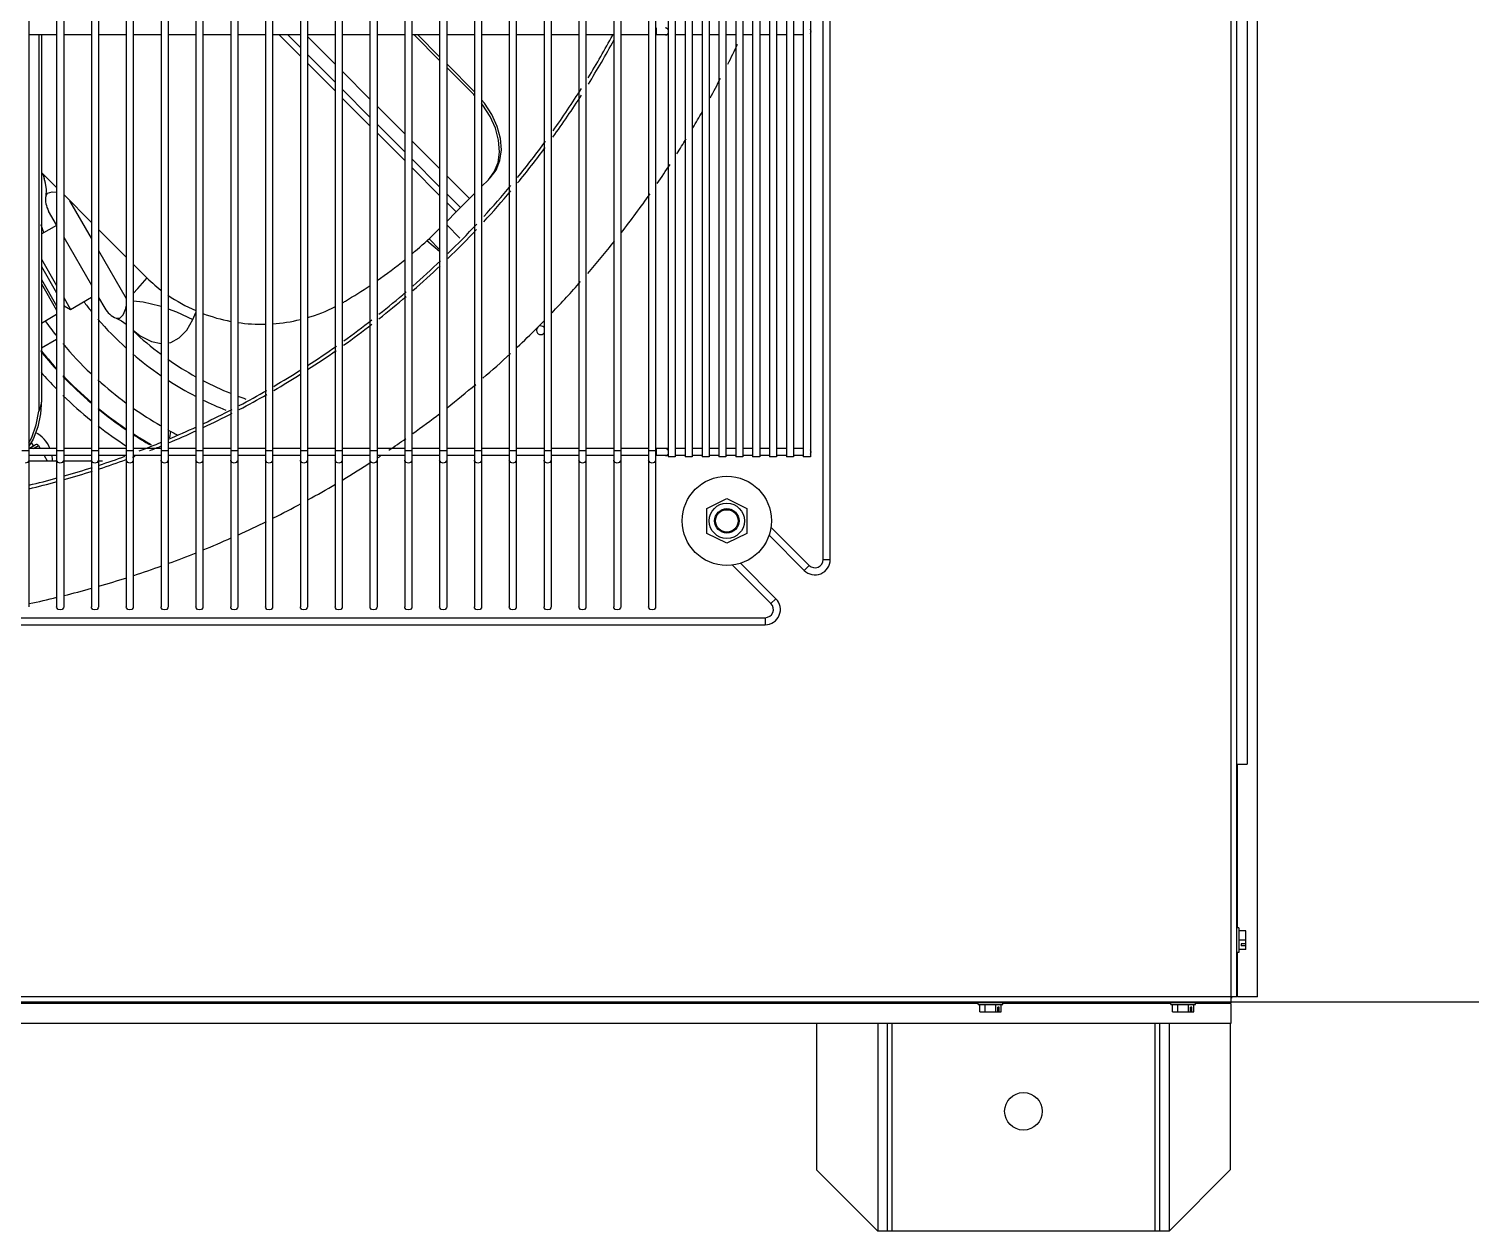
# Model space of a CAD drawing. Header units: metres. Extents: x -367 to 374, y -238 to 224.
# Drawn here: x 241.126 to 241.74, y 215.95 to 216.462 of the extents above; entities that cross this region are included whole.
import ezdxf
from ezdxf.enums import TextEntityAlignment as Align

# ---------------------------------------------------------------- set-up
doc = ezdxf.new("R2010")
doc.units = ezdxf.units.M
for name, color, linetype in [('ELE-ALIMENTADORES', 160, 'Continuous'), ('LA_BAU_BASES GERAIS_R00$0$ARQ-XREF-ATT', 8, 'Continuous'), ('LA_BAU_BASES GERAIS_R00$0$BASE', 253, 'Continuous'), ('LA_BAU_BASES GERAIS_R00$0$dutos', 31, 'Continuous')]:
    doc.layers.add(name, color=color, linetype=linetype)
doc.styles.add('LA_BAU_BASES GERAIS_R00$0$R60-125-RS', font='romans.shx', dxfattribs={"height": 0.19})
doc.styles.add('LA_BAU_BASES GERAIS_R00$0$R80-100-RS', font='romans.shx', dxfattribs={"height": 0.203})

# ---------------------------------------------------------------- blocks, each defined once
blk = doc.blocks.new('LA_BAU_BASES GERAIS_R00$0$A$C5BA41825')
at = {"layer": 'LA_BAU_BASES GERAIS_R00$0$dutos', "color": 251}
for p, q in [((-25.11191, 40.29707), (-25.11191, 38.10707)), ((-25.10936, 38.10962), (-25.10936, 40.29452)), ((-25.10058, 38.10962), (-25.10058, 40.29452)), ((-25.10491, 40.24862), (-25.10491, 38.20862)), ((-25.62352, 39.12149), (-25.62352, 38.27556)), ((-25.6117, 39.12149), (-25.6117, 38.27556)), ((-25.6087, 39.12149), (-25.6087, 38.27556)), ((-25.59688, 39.12149), (-25.59688, 38.27556)), ((-25.59388, 39.12149), (-25.59388, 38.27556)), ((-25.58206, 39.12149), (-25.58206, 38.27556)), ((-25.57906, 39.12149), (-25.57906, 38.27556)), ((-25.56724, 39.12149), (-25.56724, 38.27556)), ((-25.56424, 39.12149), (-25.56424, 38.27556)), ((-25.55242, 39.12149), (-25.55242, 38.27556)), ((-25.54942, 39.12149), (-25.54942, 38.27556)), ((-25.5376, 39.12149), (-25.5376, 38.27556)), ((-25.5346, 39.12149), (-25.5346, 38.27556)), ((-25.52278, 39.12149), (-25.52278, 38.27556)), ((-25.51978, 39.12149), (-25.51978, 38.27556)), ((-25.50796, 39.12149), (-25.50796, 38.27556)), ((-25.50496, 39.12149), (-25.50496, 38.27556)), ((-25.49314, 39.12149), (-25.49314, 38.27556)), ((-25.49014, 39.12149), (-25.49014, 38.27556)), ((-25.47832, 39.12149), (-25.47832, 38.27556)), ((-25.47532, 39.12149), (-25.47532, 38.27556)), ((-25.4635, 39.12149), (-25.4635, 38.27556)), ((-25.4605, 39.12149), (-25.4605, 38.27556)), ((-25.44868, 39.12149), (-25.44868, 38.27556)), ((-25.44568, 39.12149), (-25.44568, 38.27556)), ((-25.43386, 39.12149), (-25.43386, 38.27556)), ((-25.43086, 39.12149), (-25.43086, 38.27556)), ((-25.41904, 39.12149), (-25.41904, 38.27556)), ((-25.41604, 39.12149), (-25.41604, 38.27556)), ((-25.40422, 39.12149), (-25.40422, 38.27556)), ((-25.40122, 39.12149), (-25.40122, 38.27556)), ((-25.3894, 39.12149), (-25.3894, 38.27556)), ((-25.3864, 39.12149), (-25.3864, 38.27556)), ((-25.37458, 39.12149), (-25.37458, 38.27556)), ((-25.37158, 39.12149), (-25.37158, 38.27556)), ((-25.35976, 39.12149), (-25.35976, 38.27556)), ((-25.35676, 39.12149), (-25.35676, 38.27556)), ((-25.28544, 38.29569), (-25.28544, 39.10358)), ((-25.28244, 38.29569), (-25.28244, 39.10358)), ((-25.35138, 39.05946), (-25.35138, 38.33946)), ((-25.34838, 39.05946), (-25.34838, 38.33946)), ((-25.3442, 39.05946), (-25.3442, 38.33946)), ((-25.3412, 39.05946), (-25.3412, 38.33946)), ((-25.33701, 39.05946), (-25.33701, 38.33946)), ((-25.33401, 39.05946), (-25.33401, 38.33946)), ((-25.32983, 39.05946), (-25.32983, 38.33946)), ((-25.32683, 39.05946), (-25.32683, 38.33946)), ((-25.32264, 39.05946), (-25.32264, 38.33946)), ((-25.31964, 39.05946), (-25.31964, 38.33946)), ((-25.31546, 39.05946), (-25.31546, 38.33946)), ((-25.31246, 39.05946), (-25.31246, 38.33946)), ((-25.30827, 39.05946), (-25.30827, 38.33946)), ((-25.30527, 39.05946), (-25.30527, 38.33946)), ((-25.30109, 39.05946), (-25.30109, 38.33946)), ((-25.29809, 39.05946), (-25.29809, 38.33946)), ((-25.2939, 39.05946), (-25.2939, 38.33946)), ((-25.2909, 39.05946), (-25.2909, 38.33946)), ((-25.35644, 38.51896), (-25.35644, 38.52196)), ((-25.6117, 38.51896), (-25.62352, 38.51896)), ((-25.61925, 38.51896), (-25.61925, 38.3589)), ((-25.61817, 38.51896), (-25.61817, 38.3635)), ((-25.59688, 38.51896), (-25.6087, 38.51896)), ((-25.58206, 38.51896), (-25.59388, 38.51896)), ((-25.56724, 38.51896), (-25.57906, 38.51896)), ((-25.55242, 38.51896), (-25.56424, 38.51896)), ((-25.5376, 38.51896), (-25.54942, 38.51896)), ((-25.52278, 38.51896), (-25.5346, 38.51896)), ((-25.50796, 38.51896), (-25.51978, 38.51896)), ((-25.51696, 38.51896), (-25.50796, 38.50995)), ((-25.51325, 38.51896), (-25.50796, 38.51367)), ((-25.49314, 38.51896), (-25.50496, 38.51896)), ((-25.50496, 38.51835), (-25.49314, 38.50653)), ((-25.47832, 38.51896), (-25.49014, 38.51896)), ((-25.4635, 38.51896), (-25.47532, 38.51896)), ((-25.44868, 38.51896), (-25.4605, 38.51896)), ((-25.45956, 38.51896), (-25.44868, 38.50807)), ((-25.45801, 38.51896), (-25.44868, 38.50962)), ((-25.43386, 38.51896), (-25.44568, 38.51896)), ((-25.41904, 38.51896), (-25.43086, 38.51896)), ((-25.40422, 38.51896), (-25.41604, 38.51896)), ((-25.3894, 38.51896), (-25.40122, 38.51896)), ((-25.37458, 38.51896), (-25.3864, 38.51896)), ((-25.35976, 38.51896), (-25.37158, 38.51896)), ((-25.35138, 38.51896), (-25.35676, 38.51896)), ((-25.3442, 38.51896), (-25.34838, 38.51896)), ((-25.33701, 38.51896), (-25.3412, 38.51896)), ((-25.32983, 38.51896), (-25.33401, 38.51896)), ((-25.32264, 38.51896), (-25.32683, 38.51896)), ((-25.31546, 38.51896), (-25.31964, 38.51896)), ((-25.30827, 38.51896), (-25.31246, 38.51896)), ((-25.30109, 38.51896), (-25.30527, 38.51896)), ((-25.2939, 38.51896), (-25.29809, 38.51896)), ((-25.50496, 38.51067), (-25.49314, 38.49885)), ((-25.50496, 38.50695), (-25.49314, 38.49513)), ((-25.49014, 38.50353), (-25.47832, 38.49171)), ((-25.44568, 38.50662), (-25.43386, 38.4948)), ((-25.44568, 38.50507), (-25.43417, 38.49356)), ((-25.49014, 38.49585), (-25.47832, 38.48403)), ((-25.49014, 38.49213), (-25.47832, 38.48031)), ((-25.43386, 38.49387), (-25.43417, 38.49356)), ((-25.43386, 38.4932), (-25.43417, 38.49356)), ((-25.47532, 38.48871), (-25.4635, 38.47689)), ((-25.47532, 38.48103), (-25.4635, 38.46921)), ((-25.47532, 38.47731), (-25.4635, 38.46549)), ((-25.4605, 38.47389), (-25.44868, 38.46207)), ((-25.4605, 38.46621), (-25.44868, 38.45439)), ((-25.61817, 38.46047), (-25.6117, 38.45401)), ((-25.4605, 38.46249), (-25.44868, 38.45067)), ((-25.6167, 38.45672), (-25.61712, 38.45943)), ((-25.61669, 38.45671), (-25.6167, 38.45672)), ((-25.44568, 38.45907), (-25.43595, 38.44935)), ((-25.42795, 38.45735), (-25.43086, 38.45444)), ((-25.61634, 38.45038), (-25.61633, 38.4504)), ((-25.6087, 38.45101), (-25.59688, 38.43919)), ((-25.59688, 38.43249), (-25.60602, 38.44833)), ((-25.44568, 38.45139), (-25.4398, 38.4455)), ((-25.44568, 38.44767), (-25.44165, 38.44365)), ((-25.43595, 38.44935), (-25.44165, 38.44365)), ((-25.43386, 38.45144), (-25.43595, 38.44935)), ((-25.6117, 38.43816), (-25.61509, 38.44403)), ((-25.44568, 38.43962), (-25.44165, 38.44365)), ((-25.61817, 38.43429), (-25.61164, 38.43806)), ((-25.59388, 38.43619), (-25.58206, 38.42437)), ((-25.45186, 38.43344), (-25.44868, 38.43662)), ((-25.44568, 38.43815), (-25.44009, 38.43255)), ((-25.6087, 38.43297), (-25.59688, 38.41249)), ((-25.45408, 38.4315), (-25.44868, 38.42699)), ((-25.45315, 38.43215), (-25.44868, 38.42767)), ((-25.61817, 38.42358), (-25.6117, 38.41238)), ((-25.59388, 38.4273), (-25.58206, 38.40683)), ((-25.61817, 38.42047), (-25.6117, 38.40926)), ((-25.57906, 38.42137), (-25.57406, 38.41637)), ((-25.61817, 38.41487), (-25.6117, 38.40366)), ((-25.61817, 38.41309), (-25.6117, 38.40188)), ((-25.6087, 38.40718), (-25.6058, 38.40217)), ((-25.6058, 38.40217), (-25.59688, 38.40732)), ((-25.59388, 38.4073), (-25.59119, 38.40264)), ((-25.61817, 38.39637), (-25.6117, 38.4001)), ((-25.6087, 38.40407), (-25.6085, 38.40372)), ((-25.6087, 38.40361), (-25.6085, 38.40372)), ((-25.6085, 38.40372), (-25.6058, 38.40217)), ((-25.58631, 38.39838), (-25.5863, 38.39837)), ((-25.55371, 38.39787), (-25.55242, 38.40089)), ((-25.61817, 38.38579), (-25.6117, 38.38952)), ((-25.56349, 38.34756), (-25.56311, 38.35028)), ((-25.62352, 38.34298), (-25.62077, 38.34456)), ((-25.6117, 38.34296), (-25.62352, 38.34296)), ((-25.62254, 38.34557), (-25.62166, 38.34405)), ((-25.62156, 38.34296), (-25.61941, 38.3442)), ((-25.61941, 38.3442), (-25.61869, 38.34296)), ((-25.59688, 38.34296), (-25.6087, 38.34296)), ((-25.58206, 38.34296), (-25.59388, 38.34296)), ((-25.56724, 38.34296), (-25.57906, 38.34296)), ((-25.55242, 38.34296), (-25.56424, 38.34296)), ((-25.5376, 38.34296), (-25.54942, 38.34296)), ((-25.52278, 38.34296), (-25.5346, 38.34296)), ((-25.50796, 38.34296), (-25.51978, 38.34296)), ((-25.49314, 38.34296), (-25.50496, 38.34296)), ((-25.47832, 38.34296), (-25.49014, 38.34296)), ((-25.4635, 38.34296), (-25.47532, 38.34296)), ((-25.44868, 38.34296), (-25.4605, 38.34296)), ((-25.43386, 38.34296), (-25.44568, 38.34296)), ((-25.41904, 38.34296), (-25.43086, 38.34296)), ((-25.40422, 38.34296), (-25.41604, 38.34296)), ((-25.3894, 38.34296), (-25.40122, 38.34296)), ((-25.37458, 38.34296), (-25.3864, 38.34296)), ((-25.35976, 38.34296), (-25.37158, 38.34296)), ((-25.35138, 38.34296), (-25.35676, 38.34296)), ((-25.35644, 38.33996), (-25.35644, 38.34296)), ((-25.3442, 38.34296), (-25.34838, 38.34296)), ((-25.33701, 38.34296), (-25.3412, 38.34296)), ((-25.32983, 38.34296), (-25.33401, 38.34296)), ((-25.32264, 38.34296), (-25.32683, 38.34296)), ((-25.31546, 38.34296), (-25.31964, 38.34296)), ((-25.30827, 38.34296), (-25.31246, 38.34296)), ((-25.30109, 38.34296), (-25.30527, 38.34296)), ((-25.2939, 38.34296), (-25.29809, 38.34296)), ((-25.62352, 38.34196), (-25.62652, 38.34196)), ((-25.6117, 38.33996), (-25.62352, 38.33996)), ((-25.62352, 38.3377), (-25.6117, 38.3377)), ((-25.61696, 38.33996), (-25.61566, 38.3377)), ((-25.6087, 38.34196), (-25.6117, 38.34196)), ((-25.59688, 38.33996), (-25.6087, 38.33996)), ((-25.6087, 38.3377), (-25.59688, 38.3377)), ((-25.59388, 38.34196), (-25.59688, 38.34196)), ((-25.58206, 38.33996), (-25.59388, 38.33996)), ((-25.59388, 38.3377), (-25.59221, 38.3377)), ((-25.57906, 38.34196), (-25.58206, 38.34196)), ((-25.56724, 38.33996), (-25.57906, 38.33996)), ((-25.56424, 38.34196), (-25.56724, 38.34196)), ((-25.55242, 38.33996), (-25.56424, 38.33996)), ((-25.54942, 38.34196), (-25.55242, 38.34196)), ((-25.5376, 38.33996), (-25.54942, 38.33996)), ((-25.5346, 38.34196), (-25.5376, 38.34196)), ((-25.52278, 38.33996), (-25.5346, 38.33996)), ((-25.51978, 38.34196), (-25.52278, 38.34196)), ((-25.50796, 38.33996), (-25.51978, 38.33996)), ((-25.50496, 38.34196), (-25.50796, 38.34196)), ((-25.49314, 38.33996), (-25.50496, 38.33996)), ((-25.49014, 38.34196), (-25.49314, 38.34196)), ((-25.47832, 38.33996), (-25.49014, 38.33996)), ((-25.47532, 38.34196), (-25.47832, 38.34196)), ((-25.4635, 38.33996), (-25.47532, 38.33996)), ((-25.4605, 38.34196), (-25.4635, 38.34196)), ((-25.44868, 38.33996), (-25.4605, 38.33996)), ((-25.44568, 38.34196), (-25.44868, 38.34196)), ((-25.43386, 38.33996), (-25.44568, 38.33996)), ((-25.43086, 38.34196), (-25.43386, 38.34196)), ((-25.41904, 38.33996), (-25.43086, 38.33996)), ((-25.41604, 38.34196), (-25.41904, 38.34196)), ((-25.40422, 38.33996), (-25.41604, 38.33996)), ((-25.40122, 38.34196), (-25.40422, 38.34196)), ((-25.3894, 38.33996), (-25.40122, 38.33996)), ((-25.3864, 38.34196), (-25.3894, 38.34196)), ((-25.37458, 38.33996), (-25.3864, 38.33996)), ((-25.37158, 38.34196), (-25.37458, 38.34196)), ((-25.35976, 38.33996), (-25.37158, 38.33996)), ((-25.35676, 38.34196), (-25.35976, 38.34196)), ((-25.35138, 38.33996), (-25.35676, 38.33996)), ((-25.3525, 38.33996), (-25.3521, 38.34003)), ((-25.3521, 38.34003), (-25.35144, 38.34057)), ((-25.34838, 38.33946), (-25.35138, 38.33946)), ((-25.3442, 38.33996), (-25.34838, 38.33996)), ((-25.3412, 38.33946), (-25.34419, 38.33946)), ((-25.33701, 38.33996), (-25.3412, 38.33996)), ((-25.33401, 38.33946), (-25.33701, 38.33946)), ((-25.32983, 38.33996), (-25.33401, 38.33996)), ((-25.32683, 38.33946), (-25.32982, 38.33946)), ((-25.32264, 38.33996), (-25.32683, 38.33996)), ((-25.31964, 38.33946), (-25.32264, 38.33946)), ((-25.31546, 38.33996), (-25.31964, 38.33996)), ((-25.31246, 38.33946), (-25.31545, 38.33946)), ((-25.30827, 38.33996), (-25.31246, 38.33996)), ((-25.30527, 38.33946), (-25.30827, 38.33946)), ((-25.30109, 38.33996), (-25.30527, 38.33996)), ((-25.29809, 38.33946), (-25.30108, 38.33946)), ((-25.2939, 38.33996), (-25.29809, 38.33996)), ((-25.2909, 38.33946), (-25.2939, 38.33946)), ((-25.29084, 38.34057), (-25.29059, 38.34146)), ((-25.33494, 38.31749), (-25.32644, 38.32162)), ((-25.32644, 38.32162), (-25.31794, 38.31749)), ((-25.33494, 38.30685), (-25.33494, 38.31749)), ((-25.32463, 38.31709), (-25.32363, 38.3161)), ((-25.32196, 38.31359), (-25.32143, 38.31354)), ((-25.31794, 38.31749), (-25.31794, 38.30685)), ((-25.32644, 38.30272), (-25.33494, 38.30685)), ((-25.31794, 38.30685), (-25.32644, 38.30272)), ((-25.32416, 38.30808), (-25.32416, 38.30751)), ((-25.30847, 38.30603), (-25.29354, 38.2911)), ((-25.30765, 38.30945), (-25.29141, 38.29322)), ((-25.30553, 38.27905), (-25.32059, 38.29411)), ((-25.28544, 38.29569), (-25.28244, 38.29569)), ((-25.30766, 38.27693), (-25.32406, 38.29334)), ((-25.29141, 38.29322), (-25.29354, 38.2911)), ((-25.30766, 38.27693), (-25.30553, 38.27905)), ((-26.11773, 38.27096), (-25.31013, 38.27096)), ((-25.31013, 38.27096), (-25.31013, 38.26796)), ((-26.11773, 38.26796), (-25.31013, 38.26796)), ((-25.10936, 38.20862), (-25.10491, 38.20862)), ((-25.10907, 38.13891), (-25.10907, 38.20862)), ((-25.10857, 38.13891), (-25.10936, 38.13891)), ((-25.10857, 38.13891), (-25.10857, 38.12841)), ((-25.10552, 38.13762), (-25.10857, 38.13762)), ((-25.10552, 38.13366), (-25.10552, 38.13762)), ((-25.10857, 38.12841), (-25.10936, 38.12841)), ((-25.10907, 38.10962), (-25.10907, 38.12841)), ((-25.10552, 38.13366), (-25.10857, 38.13366)), ((-25.10552, 38.1297), (-25.10857, 38.1297)), ((-25.10752, 38.13211), (-25.10752, 38.13124)), ((-25.10552, 38.13211), (-25.10752, 38.13211)), ((-25.10552, 38.13124), (-25.10752, 38.13124)), ((-25.10552, 38.1297), (-25.10552, 38.13366)), ((-25.10936, 38.10962), (-26.17136, 38.10962)), ((-25.10058, 38.10962), (-25.10907, 38.10962)), ((-28.56874, 38.1075), (-22.755, 38.1075)), ((-25.11191, 38.10707), (-26.16881, 38.10707)), ((-25.21946, 38.10678), (-25.89069, 38.10678)), ((-25.21946, 38.10628), (-25.21946, 38.10707)), ((-25.21946, 38.10628), (-25.20896, 38.10628)), ((-25.21878, 38.10323), (-25.21878, 38.10628)), ((-25.21649, 38.10323), (-25.21649, 38.10628)), ((-25.21192, 38.10323), (-25.21192, 38.10628)), ((-25.21103, 38.10323), (-25.21103, 38.10523)), ((-25.21053, 38.10523), (-25.21103, 38.10523)), ((-25.21053, 38.10323), (-25.21053, 38.10523)), ((-25.20964, 38.10323), (-25.20964, 38.10628)), ((-25.20896, 38.10628), (-25.20896, 38.10707)), ((-25.13746, 38.10678), (-25.20896, 38.10678)), ((-25.13746, 38.10628), (-25.13746, 38.10707)), ((-25.13746, 38.10628), (-25.12696, 38.10628)), ((-25.13678, 38.10323), (-25.13678, 38.10628)), ((-25.13449, 38.10323), (-25.13449, 38.10628)), ((-25.12992, 38.10323), (-25.12992, 38.10628)), ((-25.12903, 38.10323), (-25.12903, 38.10523)), ((-25.12853, 38.10523), (-25.12903, 38.10523)), ((-25.12853, 38.10323), (-25.12853, 38.10523)), ((-25.12764, 38.10323), (-25.12764, 38.10628)), ((-25.12696, 38.10628), (-25.12696, 38.10707)), ((-25.11191, 38.10678), (-25.12696, 38.10678)), ((-25.11191, 38.10678), (-25.11191, 38.0983)), ((-25.11191, 38.0983), (-26.16881, 38.0983)), ((-25.28826, 38.0983), (-25.28826, 38.03592)), ((-25.26221, 38.0983), (-25.26221, 38.00987)), ((-25.25826, 38.0983), (-25.25826, 38.00987)), ((-25.25621, 38.0983), (-25.25621, 38.00987)), ((-25.21878, 38.10323), (-25.21192, 38.10323)), ((-25.21192, 38.10323), (-25.20964, 38.10323)), ((-25.14421, 38.0983), (-25.14421, 38.00987)), ((-25.14216, 38.00987), (-25.14216, 38.0983)), ((-25.13821, 38.0983), (-25.13821, 38.00987)), ((-25.13678, 38.10323), (-25.12992, 38.10323)), ((-25.12992, 38.10323), (-25.12764, 38.10323)), ((-25.11216, 38.0983), (-25.11216, 38.03592)), ((-25.26221, 38.00987), (-25.28826, 38.03592)), ((-25.13821, 38.00987), (-25.11216, 38.03592)), ((-25.13821, 38.00987), (-25.26221, 38.00987))]:
    blk.add_line(p, q, dxfattribs=at)
for points in [[(-25.35138, 38.52112), (-25.35144, 38.52134), (-25.3521, 38.52188), (-25.3525, 38.52196)], [(-25.29059, 38.52046), (-25.29084, 38.52134), (-25.2909, 38.52139)], [(-25.3525, 38.51896), (-25.3521, 38.51903), (-25.35144, 38.51957), (-25.35138, 38.51979)], [(-25.2909, 38.51952), (-25.29084, 38.51957), (-25.29059, 38.52046)], [(-25.42718, 38.45812), (-25.42466, 38.46145), (-25.42305, 38.46548), (-25.42242, 38.47003), (-25.42279, 38.47494), (-25.42414, 38.48002), (-25.42642, 38.48507), (-25.42954, 38.48991), (-25.43086, 38.49142)], [(-25.42795, 38.45735), (-25.42544, 38.46068), (-25.42383, 38.4647), (-25.4232, 38.46925), (-25.42356, 38.47417), (-25.42491, 38.47925), (-25.42719, 38.4843), (-25.43032, 38.48913), (-25.43086, 38.48976)], [(-25.6167, 38.45672), (-25.61618, 38.45316), (-25.61634, 38.45039)], [(-25.61633, 38.4504), (-25.61553, 38.45168), (-25.61356, 38.45222), (-25.6117, 38.452)], [(-25.57906, 38.40898), (-25.57715, 38.41107), (-25.57314, 38.41554)], [(-25.57906, 38.40585), (-25.57487, 38.4054), (-25.56777, 38.40374), (-25.56724, 38.40355)], [(-25.58631, 38.39838), (-25.58415, 38.39731), (-25.58206, 38.39584)], [(-25.5863, 38.39837), (-25.58476, 38.39844), (-25.58332, 38.39988), (-25.58221, 38.40249), (-25.58206, 38.4035)], [(-25.56424, 38.40248), (-25.56063, 38.4012), (-25.55371, 38.39787)], [(-25.57906, 38.39333), (-25.57609, 38.39093), (-25.57126, 38.38849), (-25.56724, 38.38769)], [(-25.56424, 38.38798), (-25.56303, 38.38815), (-25.5595, 38.39), (-25.5563, 38.39329), (-25.55371, 38.39787)], [(-25.61817, 38.3635), (-25.61856, 38.35778), (-25.61976, 38.35215), (-25.62173, 38.34696), (-25.62352, 38.3439)], [(-25.61817, 38.3635), (-25.61828, 38.362), (-25.61864, 38.36045), (-25.61925, 38.3589)], [(-25.62352, 38.34534), (-25.62226, 38.3476), (-25.62034, 38.35304), (-25.61925, 38.3589)], [(-25.35138, 38.34212), (-25.35144, 38.34234), (-25.3521, 38.34288), (-25.3525, 38.34296)], [(-25.62352, 38.33806), (-25.62359, 38.33766), (-25.62414, 38.33701), (-25.62502, 38.33676)], [(-25.6102, 38.33676), (-25.61108, 38.33701), (-25.61163, 38.33766), (-25.6117, 38.33806)], [(-25.6087, 38.33806), (-25.60877, 38.33766), (-25.60932, 38.33701), (-25.6102, 38.33676)], [(-25.59538, 38.33676), (-25.59626, 38.33701), (-25.59681, 38.33766), (-25.59688, 38.33806)], [(-25.59388, 38.33806), (-25.59395, 38.33766), (-25.5945, 38.33701), (-25.59538, 38.33676)], [(-25.58056, 38.33676), (-25.58144, 38.33701), (-25.58199, 38.33766), (-25.58206, 38.33806)], [(-25.57906, 38.33806), (-25.57913, 38.33766), (-25.57968, 38.33701), (-25.58056, 38.33676)], [(-25.56574, 38.33676), (-25.56662, 38.33701), (-25.56717, 38.33766), (-25.56724, 38.33806)], [(-25.56424, 38.33806), (-25.56431, 38.33766), (-25.56486, 38.33701), (-25.56574, 38.33676)], [(-25.55092, 38.33676), (-25.5518, 38.33701), (-25.55235, 38.33766), (-25.55242, 38.33806)], [(-25.54942, 38.33806), (-25.54949, 38.33766), (-25.55004, 38.33701), (-25.55092, 38.33676)], [(-25.5361, 38.33676), (-25.53698, 38.33701), (-25.53753, 38.33766), (-25.5376, 38.33806)], [(-25.5346, 38.33806), (-25.53467, 38.33766), (-25.53522, 38.33701), (-25.5361, 38.33676)], [(-25.52128, 38.33676), (-25.52216, 38.33701), (-25.52271, 38.33766), (-25.52278, 38.33806)], [(-25.51978, 38.33806), (-25.51985, 38.33766), (-25.5204, 38.33701), (-25.52128, 38.33676)], [(-25.50646, 38.33676), (-25.50734, 38.33701), (-25.50789, 38.33766), (-25.50796, 38.33806)], [(-25.50496, 38.33806), (-25.50503, 38.33766), (-25.50558, 38.33701), (-25.50646, 38.33676)], [(-25.49164, 38.33676), (-25.49252, 38.33701), (-25.49307, 38.33766), (-25.49314, 38.33806)], [(-25.49014, 38.33806), (-25.49021, 38.33766), (-25.49076, 38.33701), (-25.49164, 38.33676)], [(-25.47682, 38.33676), (-25.4777, 38.33701), (-25.47825, 38.33766), (-25.47832, 38.33806)], [(-25.47532, 38.33806), (-25.47539, 38.33766), (-25.47594, 38.33701), (-25.47682, 38.33676)], [(-25.462, 38.33676), (-25.46288, 38.33701), (-25.46343, 38.33766), (-25.4635, 38.33806)], [(-25.4605, 38.33806), (-25.46057, 38.33766), (-25.46112, 38.33701), (-25.462, 38.33676)], [(-25.44718, 38.33676), (-25.44806, 38.33701), (-25.44861, 38.33766), (-25.44868, 38.33806)], [(-25.44568, 38.33806), (-25.44575, 38.33766), (-25.4463, 38.33701), (-25.44718, 38.33676)], [(-25.43236, 38.33676), (-25.43324, 38.33701), (-25.43379, 38.33766), (-25.43386, 38.33806)], [(-25.43086, 38.33806), (-25.43093, 38.33766), (-25.43148, 38.33701), (-25.43236, 38.33676)], [(-25.41754, 38.33676), (-25.41842, 38.33701), (-25.41897, 38.33766), (-25.41904, 38.33806)], [(-25.41604, 38.33806), (-25.41611, 38.33766), (-25.41666, 38.33701), (-25.41754, 38.33676)], [(-25.40272, 38.33676), (-25.4036, 38.33701), (-25.40415, 38.33766), (-25.40422, 38.33806)], [(-25.40122, 38.33806), (-25.40129, 38.33766), (-25.40184, 38.33701), (-25.40272, 38.33676)], [(-25.3879, 38.33676), (-25.38878, 38.33701), (-25.38933, 38.33766), (-25.3894, 38.33806)], [(-25.3864, 38.33806), (-25.38647, 38.33766), (-25.38702, 38.33701), (-25.3879, 38.33676)], [(-25.37308, 38.33676), (-25.37396, 38.33701), (-25.37451, 38.33766), (-25.37458, 38.33806)], [(-25.37158, 38.33806), (-25.37165, 38.33766), (-25.3722, 38.33701), (-25.37308, 38.33676)], [(-25.35826, 38.33676), (-25.35914, 38.33701), (-25.35969, 38.33766), (-25.35976, 38.33806)], [(-25.35676, 38.33806), (-25.35683, 38.33766), (-25.35738, 38.33701), (-25.35826, 38.33676)], [(-25.29059, 38.34146), (-25.29084, 38.34234), (-25.2909, 38.34239)], [(-25.6102, 38.27426), (-25.61108, 38.27451), (-25.61163, 38.27516), (-25.61169, 38.27556)], [(-25.6087, 38.27556), (-25.60877, 38.27516), (-25.60932, 38.27451), (-25.6102, 38.27426)], [(-25.59538, 38.27426), (-25.59626, 38.27451), (-25.59681, 38.27516), (-25.59687, 38.27556)], [(-25.59388, 38.27556), (-25.59395, 38.27516), (-25.5945, 38.27451), (-25.59538, 38.27426)], [(-25.58056, 38.27426), (-25.58144, 38.27451), (-25.58199, 38.27516), (-25.58205, 38.27556)], [(-25.57906, 38.27556), (-25.57913, 38.27516), (-25.57968, 38.27451), (-25.58056, 38.27426)], [(-25.56574, 38.27426), (-25.56662, 38.27451), (-25.56717, 38.27516), (-25.56723, 38.27556)], [(-25.56424, 38.27556), (-25.56431, 38.27516), (-25.56486, 38.27451), (-25.56574, 38.27426)], [(-25.55092, 38.27426), (-25.5518, 38.27451), (-25.55235, 38.27516), (-25.55241, 38.27556)], [(-25.54942, 38.27556), (-25.54949, 38.27516), (-25.55004, 38.27451), (-25.55092, 38.27426)], [(-25.5361, 38.27426), (-25.53698, 38.27451), (-25.53753, 38.27516), (-25.53759, 38.27556)], [(-25.5346, 38.27556), (-25.53467, 38.27516), (-25.53522, 38.27451), (-25.5361, 38.27426)], [(-25.52128, 38.27426), (-25.52216, 38.27451), (-25.52271, 38.27516), (-25.52277, 38.27556)], [(-25.51978, 38.27556), (-25.51985, 38.27516), (-25.5204, 38.27451), (-25.52128, 38.27426)], [(-25.50646, 38.27426), (-25.50734, 38.27451), (-25.50789, 38.27516), (-25.50795, 38.27556)], [(-25.50496, 38.27556), (-25.50503, 38.27516), (-25.50558, 38.27451), (-25.50646, 38.27426)], [(-25.49164, 38.27426), (-25.49252, 38.27451), (-25.49307, 38.27516), (-25.49313, 38.27556)], [(-25.49014, 38.27556), (-25.49021, 38.27516), (-25.49076, 38.27451), (-25.49164, 38.27426)], [(-25.47682, 38.27426), (-25.4777, 38.27451), (-25.47825, 38.27516), (-25.47831, 38.27556)], [(-25.47532, 38.27556), (-25.47539, 38.27516), (-25.47594, 38.27451), (-25.47682, 38.27426)], [(-25.462, 38.27426), (-25.46288, 38.27451), (-25.46343, 38.27516), (-25.46349, 38.27556)], [(-25.4605, 38.27556), (-25.46057, 38.27516), (-25.46112, 38.27451), (-25.462, 38.27426)], [(-25.44718, 38.27426), (-25.44806, 38.27451), (-25.44861, 38.27516), (-25.44867, 38.27556)], [(-25.44568, 38.27556), (-25.44575, 38.27516), (-25.4463, 38.27451), (-25.44718, 38.27426)], [(-25.43236, 38.27426), (-25.43324, 38.27451), (-25.43379, 38.27516), (-25.43385, 38.27556)], [(-25.43086, 38.27556), (-25.43093, 38.27516), (-25.43148, 38.27451), (-25.43236, 38.27426)], [(-25.41754, 38.27426), (-25.41842, 38.27451), (-25.41897, 38.27516), (-25.41903, 38.27556)], [(-25.41604, 38.27556), (-25.41611, 38.27516), (-25.41666, 38.27451), (-25.41754, 38.27426)], [(-25.40272, 38.27426), (-25.4036, 38.27451), (-25.40415, 38.27516), (-25.40421, 38.27556)], [(-25.40122, 38.27556), (-25.40129, 38.27516), (-25.40184, 38.27451), (-25.40272, 38.27426)], [(-25.3879, 38.27426), (-25.38878, 38.27451), (-25.38933, 38.27516), (-25.38939, 38.27556)], [(-25.3864, 38.27556), (-25.38647, 38.27516), (-25.38702, 38.27451), (-25.3879, 38.27426)], [(-25.37308, 38.27426), (-25.37396, 38.27451), (-25.37451, 38.27516), (-25.37457, 38.27556)], [(-25.37158, 38.27556), (-25.37165, 38.27516), (-25.3722, 38.27451), (-25.37308, 38.27426)], [(-25.35826, 38.27426), (-25.35914, 38.27451), (-25.35969, 38.27516), (-25.35975, 38.27556)], [(-25.35676, 38.27556), (-25.35683, 38.27516), (-25.35738, 38.27451), (-25.35826, 38.27426)]]:
    blk.add_lwpolyline(points, dxfattribs=at)
for centre, radius in [((-25.32644, 38.31217), 0.019), ((-25.32644, 38.31217), 0.0075), ((-25.32644, 38.31217), 0.0052), ((-25.32644, 38.31217), 0.00476), ((-25.20021, 38.06087), 0.008)]:
    blk.add_circle(centre, radius, dxfattribs=at)
for centre, radius, start, end in [((-25.71394, 38.70157), 0.385, 328.56705, 331.68007), ((-25.71394, 38.70157), 0.38649, 328.22195, 331.42932), ((-25.71394, 38.70157), 0.43418, 333.31314, 334.56458), ((-25.71394, 38.70157), 0.43418, 331.16626, 332.41623), ((-25.71394, 38.70157), 0.38649, 324.20018, 327.40777), ((-25.71394, 38.70157), 0.385, 324.5296, 327.74972), ((-25.71394, 38.70157), 0.43418, 329.22578, 330.27165), ((-25.71394, 38.70157), 0.385, 320.80241, 323.71247), ((-25.71394, 38.70157), 0.43418, 327.51704, 328.51277), ((-25.71394, 38.70157), 0.38649, 320.54893, 323.38625), ((-25.48796, 38.48983), 0.133, 193.10122, 194.42675), ((-25.71394, 38.70157), 0.43418, 325.52156, 326.80273), ((-25.48796, 38.48983), 0.133, 194.50802, 194.66069), ((-25.71394, 38.70157), 0.385, 317.54237, 320.14237), ((-25.60643, 38.44903), 0.01, 172.01572, 210), ((-25.71394, 38.70157), 0.38649, 317.30159, 319.89147), ((-25.71394, 38.70157), 0.43418, 322.08272, 324.80735), ((-25.48796, 38.48983), 0.14038, 201.55342, 203.02241), ((-25.71394, 38.70157), 0.38649, 314.05455, 316.64431), ((-25.71394, 38.70157), 0.385, 314.28276, 316.88255), ((-25.59838, 38.59001), 0.21443, 310.03838, 313.10297), ((-25.71394, 38.70157), 0.43418, 319.11879, 321.4831), ((-25.59838, 38.59001), 0.21443, 305.02598, 308.97731), ((-25.71394, 38.70157), 0.385, 311.25103, 313.62284), ((-25.71394, 38.70157), 0.38649, 311.06601, 313.39717), ((-25.52456, 38.46586), 0.07, 225, 232.38028), ((-25.59838, 38.59001), 0.21443, 300.73614, 304.06425), ((-25.71394, 38.70157), 0.43418, 316.14563, 318.51793), ((-25.48796, 38.48983), 0.14038, 216.96099, 219.01464), ((-25.52456, 38.46586), 0.07, 235.39403, 246.48648), ((-25.52456, 38.46586), 0.07, 299.49484, 300.73614), ((-25.71394, 38.70157), 0.385, 308.45331, 310.68471), ((-25.71394, 38.70157), 0.38649, 308.27909, 310.50187), ((-25.58253, 38.40764), 0.01, 210, 247.93349), ((-25.52456, 38.46586), 0.07, 249.1726, 259.25892), ((-25.52456, 38.46586), 0.07, 286.29842, 296.74752), ((-25.48796, 38.48983), 0.1585, 215.73566, 218.49945), ((-25.48796, 38.48983), 0.14038, 220.82458, 227.87249), ((-25.48796, 38.48983), 0.133, 226.7041, 233.39759), ((-25.52456, 38.46586), 0.07, 261.73502, 271.46752), ((-25.52456, 38.46586), 0.07, 273.92608, 283.72441), ((-25.71394, 38.70157), 0.38649, 305.49177, 307.71489), ((-25.71394, 38.70157), 0.385, 305.6552, 307.88693), ((-25.71394, 38.70157), 0.43418, 313.39157, 314.95574), ((-25.40564, 38.39328), 0.00185, 45, 323.09778), ((-25.71394, 38.70157), 0.43418, 315.04426, 315.54195), ((-25.48796, 38.48983), 0.1585, 220.17099, 226.5005), ((-25.71394, 38.70157), 0.385, 302.88784, 305.08871), ((-25.48796, 38.48983), 0.1675, 218.8236, 222.29355), ((-25.48796, 38.48983), 0.1678, 218.95636, 222.39986), ((-25.48796, 38.48983), 0.14038, 229.42588, 235.54621), ((-25.48796, 38.48983), 0.133, 234.93581, 241.00231), ((-25.71394, 38.70157), 0.38649, 302.75096, 304.92746), ((-25.71394, 38.70157), 0.43418, 310.78872, 312.86388), ((-25.48796, 38.48983), 0.1735, 221.31291, 224.38075), ((-25.48796, 38.48983), 0.1678, 223.84049, 229.51822), ((-25.48796, 38.48983), 0.1675, 223.73656, 229.42486), ((-25.71394, 38.70157), 0.385, 300.37735, 302.37974), ((-25.71394, 38.70157), 0.38649, 300.25013, 302.24481), ((-25.48796, 38.48983), 0.1585, 227.92813, 233.55299), ((-25.48796, 38.48983), 0.14038, 237.07315, 242.56485), ((-25.48796, 38.48983), 0.133, 242.43009, 248.06982), ((-25.71394, 38.70157), 0.385, 297.86624, 299.86905), ((-25.71394, 38.70157), 0.43418, 308.19257, 310.26281), ((-25.48796, 38.48983), 0.1735, 225.75629, 231.07112), ((-25.48796, 38.48983), 0.14038, 243.95868, 248.36159), ((-25.48796, 38.48983), 0.133, 249.45246, 251.06107), ((-25.71394, 38.70157), 0.38649, 297.74872, 299.74379), ((-25.48796, 38.48983), 0.1678, 230.79656, 235.80508), ((-25.48796, 38.48983), 0.1675, 230.71635, 235.73369), ((-25.48796, 38.48983), 0.1585, 234.87454, 239.89094), ((-25.71394, 38.70157), 0.38649, 295.24764, 297.24237), ((-25.71394, 38.70157), 0.385, 295.35541, 297.35792), ((-25.71394, 38.70157), 0.43418, 305.77439, 307.66737), ((-25.62766, 38.33743), 0.01425, 23.04314, 60.4044), ((-25.48796, 38.48983), 0.1735, 232.29098, 237.09724), ((-25.48796, 38.48983), 0.1675, 237.00557, 240.11609), ((-25.48796, 38.48983), 0.1678, 237.07455, 240.02341), ((-25.48796, 38.48983), 0.1585, 241.16414, 242.92207), ((-25.71394, 38.70157), 0.385, 292.90357, 294.84726), ((-25.71394, 38.70157), 0.38649, 292.81234, 294.74146), ((-25.62027, 38.3437), 0.001, 30, 120), ((-25.71394, 38.70157), 0.385, 290.90991, 292.43086), ((-25.71394, 38.70157), 0.38649, 291.54639, 292.34147), ((-25.71394, 38.70157), 0.43418, 304.13574, 305.29784), ((-25.62766, 38.33743), 0.01425, 1.11035, 10.41261), ((-25.71394, 38.70157), 0.385, 288.23448, 289.94508), ((-25.71394, 38.70157), 0.38649, 288.16135, 289.94121), ((-25.71394, 38.70157), 0.38649, 290.36231, 290.55009), ((-25.71394, 38.70157), 0.43418, 301.06411, 302.95027), ((-25.71394, 38.70157), 0.43418, 303.41874, 303.56636), ((-25.71394, 38.70157), 0.38649, 285.83623, 287.69068), ((-25.71394, 38.70157), 0.385, 285.90033, 287.76198), ((-25.71394, 38.70157), 0.385, 283.59245, 285.42781), ((-25.71394, 38.70157), 0.38649, 283.53963, 285.36553), ((-25.71394, 38.70157), 0.43418, 298.80723, 300.58831), ((-25.71394, 38.70157), 0.43418, 296.62383, 298.36564), ((-25.71394, 38.70157), 0.43418, 294.43937, 296.18151), ((-25.71394, 38.70157), 0.43418, 292.27261, 293.99762), ((-25.71394, 38.70157), 0.43418, 290.20686, 291.855), ((-25.28894, 38.29569), 0.0065, 224.99787, 0), ((-25.28894, 38.29569), 0.0035, 224.99787, 0), ((-25.71394, 38.70157), 0.43418, 286.06966, 287.71854), ((-25.71394, 38.70157), 0.43418, 288.13742, 289.78807), ((-25.71394, 38.70157), 0.43418, 284.04122, 285.65177), ((-25.71394, 38.70157), 0.43418, 282.0449, 283.63749), ((-25.31013, 38.27446), 0.0065, 270, 44.99787), ((-25.31013, 38.27446), 0.0035, 270, 44.99787), ((-25.11316, 38.11087), 0.00225, 304.50002, 325.49998)]:
    blk.add_arc(centre, radius, start, end, dxfattribs=at)
blk = doc.blocks.new('LA_BAU_BASES GERAIS_R00')
at = {"layer": 'LA_BAU_BASES GERAIS_R00$0$ARQ-XREF-ATT'}
blk.add_blockref('LA_BAU_BASES GERAIS_R00$0$A$C5BA41825', (266.75, 177.94), dxfattribs=at)
at = {"layer": 'LA_BAU_BASES GERAIS_R00$0$BASE', "style": 'LA_BAU_BASES GERAIS_R00$0$R60-125-RS'}
for p in [(242.78157, 218.91916), (358.63657, 192.96416)]:
    blk.add_attdef('S', text='', height=0.19, rotation=90, dxfattribs=at).set_placement(p, align=Align.MIDDLE_CENTER)
at = {"layer": 'LA_BAU_BASES GERAIS_R00$0$BASE', "style": 'LA_BAU_BASES GERAIS_R00$0$R80-100-RS'}
blk.add_attdef('ACESSO', text='', height=0.203, dxfattribs=at).set_placement((365.92226, 191.98684), align=Align.TOP_CENTER)
at = {"layer": 'LA_BAU_BASES GERAIS_R00$0$BASE', "style": 'LA_BAU_BASES GERAIS_R00$0$R60-125-RS'}
blk.add_attdef('S', text='', height=0.19, dxfattribs=at).set_placement((266.11416, 180.91343), align=Align.MIDDLE_CENTER)

msp = doc.modelspace()

# ---------------------------------------------------------------- block references
at = {"layer": 'ELE-ALIMENTADORES', "color": 2}
msp.add_blockref('LA_BAU_BASES GERAIS_R00', (0, 0), dxfattribs=at)

doc.saveas('drawing.dxf')
